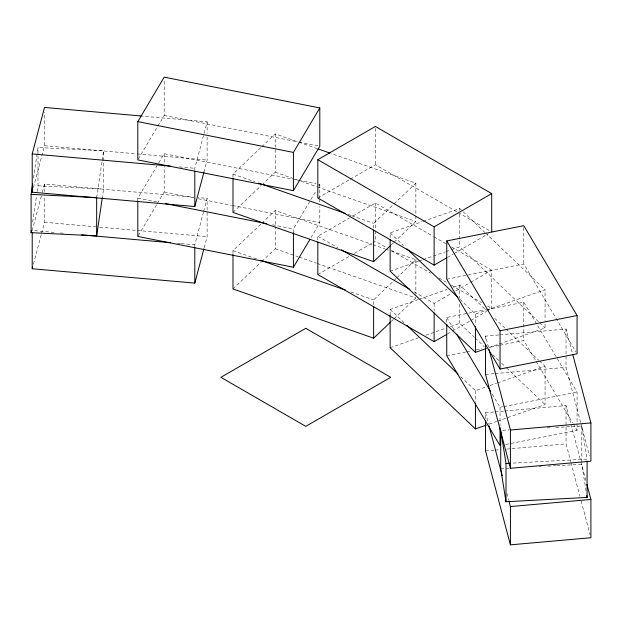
<?xml version="1.0" encoding="UTF-8"?>
<svg xmlns="http://www.w3.org/2000/svg" width="622" height="622" viewBox="0 0 622 622"><rect width="100%" height="100%" fill="white"/><g stroke="black" fill="none" stroke-linecap="round" stroke-linejoin="round"><path stroke-width="0.47" stroke-dasharray="3.11 2.33" d="M33.502 178.125L38.02 147.538L103.579 150.773L103.579 189.049L102.443 196.692M32.655 222.14L36.465 196.334M37.172 191.553L38.02 185.815L38.02 147.538M96.659 197.609L102.024 161.285M102.163 160.328L103.579 150.773M33.44 187.549L44.52 145.727L44.52 112.24M41.324 196.085L32.212 230.474L54.472 232.441M42.304 192.369L44.52 184.003L193.566 197.174M33.44 264.101L41.324 234.362M41.565 233.437L44.52 222.279L44.52 195.487M194.803 170.195L194.803 168.282L207.118 121.819L142.275 116.089M203.915 172.17L207.118 160.095L207.118 137.128M194.803 246.747L194.803 244.835L203.425 212.312M203.674 211.379L207.118 198.371L198.41 197.602M204.164 247.797L207.118 236.648L207.118 198.371M138.294 159.084L157.35 126.966M157.832 126.142L164.185 115.435L164.185 79.072M137.804 201.054L137.804 198.185L156.861 166.066M158.812 162.77L164.185 153.712L292.286 179.043M138.294 235.637L156.861 204.343M157.35 203.518L164.185 191.988L164.185 165.195M293.421 232.783L293.421 228.958L316.38 190.246M318.822 186.133L319.801 184.485L316.956 183.925M311.008 237.588L319.801 222.762L319.801 206.496M232.993 176.982L232.993 174.113L261.147 147.313M261.854 146.644L275.219 133.917L298.055 141.917M232.993 212.39L261.147 185.589M261.854 184.921L275.219 172.193L275.219 148.269M232.993 253.535L232.993 250.666L261.147 223.873M261.854 223.197L275.219 210.469L372.026 244.376M232.993 288.942L261.147 262.15M261.854 261.473L275.219 248.746L275.219 226.742M373.628 228.15L373.628 223.36L393.337 204.607M394.045 203.938L415.861 183.171L330.927 153.424M391.222 244.897L393.337 242.883M394.045 242.215L415.861 221.448L415.861 215.71M373.628 304.702L373.628 299.921L393.337 281.16M394.045 280.491L396.152 278.485M396.859 277.809L415.861 259.724L389.372 250.448M391.222 321.45L393.337 319.436M394.045 318.767L415.861 298L415.861 295.131M317.819 197.967L349.525 179.657M350.357 179.175L375.393 164.729L457.395 212.071M317.819 240.069L317.819 236.243L349.525 217.933M352.861 216.013L375.393 203.005L433.13 236.337M317.819 274.52L349.525 256.21M354.532 253.325L372.049 243.21M372.889 242.728L375.393 241.282L386.27 247.556M447.475 257.407L453.321 254.04M454.153 253.558L488.363 233.802M414.042 291.804L434.125 303.396L451.65 293.281M455.817 290.871L470.007 282.683M470.838 282.201L491.699 270.158L491.699 308.434L487.531 310.837M447.475 333.96L451.65 331.557M452.482 331.075L470.007 320.96M470.838 320.478L486.692 311.319M390.134 237.674L390.134 232.892L422.198 221.665M423.115 221.346L459.751 208.51L484.927 232.472M390.134 271.169L418.536 261.224M419.446 260.906L422.198 259.942M423.115 259.623L445.095 251.926M446.013 251.599L450.592 249.997M451.51 249.679L459.751 246.786L538.769 321.994M390.134 315.191L390.134 309.445L418.536 299.501M419.446 299.182L446.93 289.557M453.337 287.31L459.751 285.063L484.927 309.025M460.062 299.446L475.441 314.087L485.518 310.557M486.435 310.238L545.059 289.712L545.059 320.33M390.134 347.721L418.536 337.777M425.86 335.211L445.095 328.478M450.592 326.55L459.751 323.347L474.438 337.318M489.187 347.55L545.059 327.988L545.059 321.286M460.762 376.668L475.441 390.639L485.518 387.117M490.097 385.508L496.512 383.261M497.429 382.942L545.059 366.265L545.059 404.541L497.429 421.218M489.187 424.111L496.512 421.537M446.744 279.2L523.778 263.969L576.089 352.153M446.744 322.266L446.744 317.484L485.735 309.772M486.684 309.585L523.778 302.245L577.076 392.093L577.076 422.711M446.744 355.761L465.769 351.998M466.718 351.811L471.468 350.87M476.227 349.929L481.933 348.802M499.046 345.412L488.589 347.48L485.541 336.137L498.953 334.955M500.002 345.226L523.778 340.529L535.62 360.488M492.15 394.014L500.041 407.324L502.895 406.757M503.851 406.57L577.076 392.093M505.748 444.473L577.076 430.37L577.076 423.668M499.909 334.869L566.028 329.03L572.489 353.436M485.541 374.413L494.163 373.651M495.12 373.565L566.028 367.307L580.699 422.688M485.541 418.435L485.541 412.689L494.163 411.927M495.12 411.842L503.742 411.08M504.706 410.994L566.028 405.583L570.755 423.419M485.541 450.966L494.163 450.204M495.12 450.118L499.909 449.698M506.619 449.107L566.028 443.859L570.755 461.695M502.662 430.261L509.418 429.903M547.057 427.905L551.885 427.648M555.749 427.438L581.803 426.054L587.082 459.153L511.797 463.157M500.726 468.638L509.418 468.179M539.336 466.586L541.264 466.484M548.021 466.127L555.749 465.715M556.713 465.668L581.803 464.331L586.181 491.753M38.02 185.815L103.579 189.049M44.52 145.727L136.467 153.852M137.439 153.937L207.118 160.095M179.323 166.914L194.803 168.282M44.52 222.279L95.819 226.812M99.691 227.154L136.467 230.404M137.439 230.49L207.118 236.648M60.28 232.955L63.18 233.211M177.387 243.295L180.287 243.552M181.259 243.637L194.803 244.835M164.185 115.435L297.977 141.894M298.925 142.08L318.853 146.022M293.234 179.229L316.007 183.731M164.185 191.988L193.605 197.804M198.348 198.745L231.555 205.314M232.504 205.501L319.801 222.762M137.804 198.185L157.731 202.127M272.545 224.83L293.421 228.958M298.964 142.236L317.228 148.627M275.219 172.193L316.318 186.584M317.228 186.911L415.861 221.448M232.993 174.113L254.911 181.787M348.063 214.411L350.8 215.367M351.718 215.686L373.628 223.36M372.936 244.695L384.808 248.854M385.726 249.173L388.462 250.13M275.219 248.746L298.055 256.746M298.964 257.065L316.318 263.145M317.228 263.464L415.861 298M232.993 250.666L256.738 258.977M350.8 291.92L373.628 299.921M458.227 212.553L490.027 230.91M433.962 236.819L445.679 243.583M451.533 246.965L491.699 270.158M391.292 250.456L430.618 273.167M438.984 277.995L448.19 283.313M451.533 285.241L481.661 302.634M487.516 306.016L491.699 308.434M317.819 236.243L337.901 247.836M485.627 233.141L545.059 289.712M539.468 322.662L545.059 327.988M494.715 318.34L505.204 328.323M505.904 328.991L538.769 360.27M539.468 360.939L545.059 366.265M390.134 232.892L403.421 245.535M475.138 337.987L484.227 346.641M492.616 354.626L498.906 360.612M501.705 363.279L505.904 367.268M506.603 367.936L545.059 404.541M390.134 309.445L404.121 322.756M536.11 361.32L572.629 422.882M573.126 423.714L577.076 430.37M446.744 317.484L455.133 331.619M580.948 423.629L589.407 455.545M571.004 424.359L580.699 460.964M580.948 461.905L586.173 481.622M571.004 462.636L579.953 496.426M581.197 501.122L590.154 534.92M485.541 412.689L488.527 423.955M506.93 493.425L508.672 499.995M581.803 426.054L581.803 464.331M566.028 329.03L566.028 367.307M566.028 405.583L566.028 443.859M523.778 227.605L523.778 263.969M523.778 302.245L523.778 340.529M500.041 407.324L500.041 425.502M485.541 336.137L485.541 340.918M475.441 314.087L475.441 324.614M475.441 390.639L475.441 402.123M459.751 208.51L459.751 210.423M459.751 214.256L459.751 246.786M459.751 285.063L459.751 298.467M459.751 304.205L459.751 323.347M434.125 303.396L434.125 311.047M415.861 183.171L415.861 214.753M415.861 259.724L415.861 294.175M375.393 128.365L375.393 164.729M375.393 203.005L375.393 229.798M375.393 230.754L375.393 241.282M319.801 184.485L319.801 197.882M319.801 198.838L319.801 202.663M275.219 133.917L275.219 147.313M275.219 210.469L275.219 225.786M207.118 121.819L207.118 133.295M164.185 153.712L164.185 164.239M44.52 184.003L44.52 191.662"/><path stroke-width="0.93" d="M102.303 197.648L96.659 235.886L31.1 232.659L31.1 194.383L32.655 183.863M31.1 232.659L31.38 230.746M203.915 172.17L194.803 206.558L32.212 192.198L32.212 153.922L44.52 107.45L141.311 116.003M32.212 192.198L32.702 190.34M203.915 248.73L194.803 283.111L32.212 268.751L32.702 266.892M137.804 121.632L164.185 77.159L319.801 107.933L319.801 146.209L293.421 190.682L137.804 159.908L137.804 121.632L293.421 152.406L319.801 107.933M137.804 201.054L137.804 236.461L293.421 267.235L310.028 239.229M232.993 177.939L232.993 212.39L373.628 261.637L390.523 245.566M232.993 254.491L232.993 288.942L373.628 338.197L390.523 322.118M446.643 257.889L434.125 265.12L317.819 197.967L317.819 159.691L375.393 126.453L491.699 193.597L491.699 231.874M317.819 159.691L434.125 226.843L491.699 193.597M317.819 241.981L317.819 274.52L434.125 341.672L446.643 334.442M390.134 239.594L390.134 271.169L475.441 352.363L486.435 348.514M390.134 315.191L390.134 347.721L475.441 428.916L486.435 425.067M446.744 240.924L523.778 225.693L577.076 315.541L577.076 353.817L500.041 369.048L446.744 279.2L446.744 240.924L500.041 330.772L500.041 369.048M500.041 330.772L577.076 315.541M489.024 349.276L510.413 430.012L590.9 422.906L590.9 461.182L510.413 468.288L485.541 374.413L485.541 344.751M508.92 500.935L510.413 506.565L590.9 499.458L590.9 537.735L510.413 544.841L485.541 450.966L485.541 420.348M587.082 461.065L587.082 497.429L506.005 501.736L500.726 468.638L500.726 430.362L506.005 463.46L509.869 463.258M31.1 194.383L96.659 197.609L96.659 235.886M32.212 153.922L170.607 166.144M81.568 234.836L170.607 242.697M165.32 203.627L266.846 223.702M318.145 148.953L330.018 153.105M258.565 183.062L345.319 213.447M260.393 260.26L345.319 290M341.245 249.772L409.859 289.385M406.92 248.862L457.963 297.448M406.92 325.423L457.963 374.001M456.618 334.115L490.665 391.518M572.738 354.377L590.9 422.906M586.919 484.437L590.9 499.458M489.024 425.829L502.203 475.589M586.779 495.54L587.082 497.429M510.413 430.012L510.413 468.288M510.413 506.565L510.413 544.841M506.005 463.46L506.005 501.736M500.041 427.415L500.041 445.601L446.744 355.761L446.744 324.179M475.441 326.527L475.441 352.363M475.441 403.079L475.441 428.916M434.125 226.843L434.125 265.12M434.125 312.967L434.125 341.672M373.628 230.062L373.628 261.637M373.628 306.615L373.628 338.197M293.421 152.406L293.421 190.682M293.421 232.783L293.421 267.235M194.803 171.151L194.803 206.558M194.803 247.704L194.803 283.111M32.212 232.387L32.212 268.751M305.783 328.315L220.88 377.329L305.783 426.35L390.694 377.329L305.783 328.315"/></g></svg>
